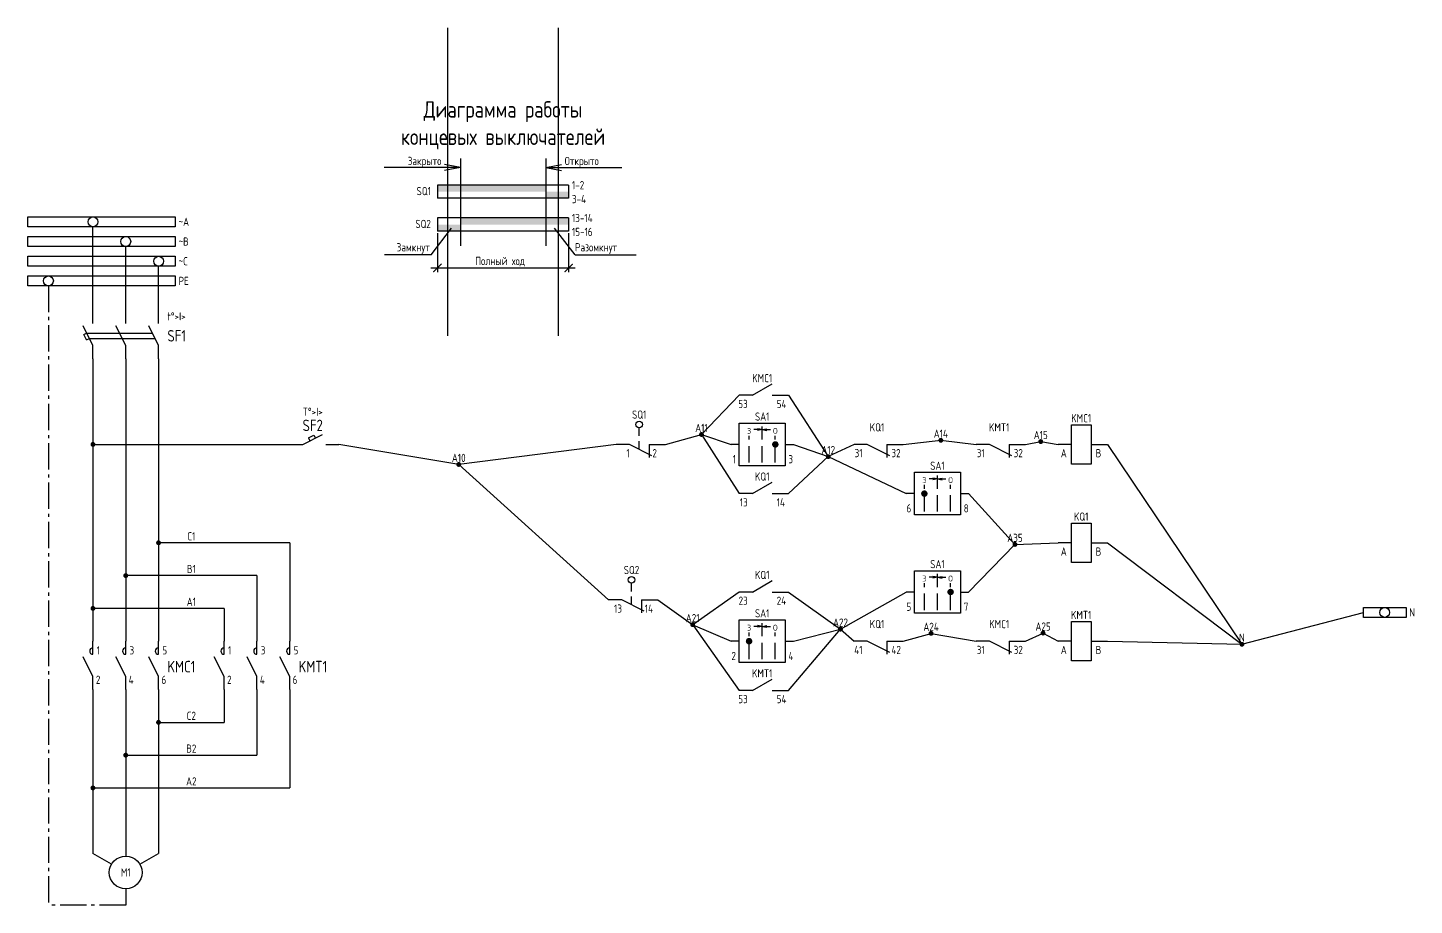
# Model space of a CAD drawing. Header units: millimetres. Extents: x 9 to 1669, y -229 to 437.
# Drawn here: x 1245.9 to 1668.7, y -228.5 to 39.1 of the extents above; entities that cross this region are included whole.
import ezdxf
from ezdxf.enums import TextEntityAlignment as Align

# ---------------------------------------------------------------- set-up
doc = ezdxf.new("R2010")
doc.units = ezdxf.units.MM
doc.header["$MEASUREMENT"] = 0
doc.linetypes.add('GOST2.303 4', pattern=[7, 5, -2, 0])
doc.linetypes.add('GOST2.303 6', pattern=[12, 8, -1.5, 1, -1.5])
doc.layers.add('EL_marks', color=31, linetype='Continuous')
doc.layers.add('joints', color=250, linetype='Continuous')
doc.styles.add('GOST 2.304', font='CS_Gost2304.shx')
doc.styles.add('SPDS', font='SPDS.shx')

# ---------------------------------------------------------------- blocks, each defined once
blk = doc.blocks.new('_ArchTick')
at = {"color": 0, "linetype": 'ByBlock', "const_width": 0.15}
blk.add_lwpolyline([(-0.5, -0.5), (0.5, 0.5)], dxfattribs=at)
blk = doc.blocks.new('*U4')
blk.add_hatch(color=0).paths.add_polyline_path([(4.5, 0, 1), (6.5, 0, 1)])
at = {"color": 0, "lineweight": -2}
for p, q in [((2.5, 6.5), (16.5, 6.5)), ((2.5, -6.5), (2.5, 6.5)), ((16.5, 6.5), (16.5, -6.5)), ((16.5, -6.5), (2.5, -6.5))]:
    blk.add_line(p, q, dxfattribs=at)
at = {"color": 0}
for p, q in [((9.5, 4.5), (6.92, 4.5)), ((9.5, 4.5), (8.08, 4.75)), ((9.5, 4.5), (8.08, 4.25)), ((9.5, 4.5), (10.92, 4.75)), ((9.5, 4.5), (12.08, 4.5)), ((9.5, 4.5), (10.92, 4.25)), ((2.5, 0), (0, 0)), ((16.5, 0), (19, 0))]:
    blk.add_line(p, q, dxfattribs=at)
at = {"color": 0, "linetype": 'GOST2.303 4'}
for p, q in [((9.5, -5.5), (9.5, 5.5)), ((5.5, -5.5), (5.5, 2.67)), ((13.5, -5.5), (13.5, 2.67))]:
    blk.add_line(p, q, dxfattribs=at)
at = {"color": 0, "style": 'GOST 2.304'}
for s, p in [('З', (5.5, 2.67)), ('О', (13.5, 2.67))]:
    blk.add_text(s, height=1.8, dxfattribs=at).set_placement(p, align=Align.BOTTOM_CENTER)
at = {"color": 0, "style": 'GOST 2.304', "flags": 8}
blk.add_attdef('CODE', text='', height=2.5, dxfattribs=at).set_placement((9.5, 6.5), align=Align.BOTTOM_CENTER)
blk.add_attdef('PIN1', text='', height=2.5, dxfattribs=at).set_placement((1.5, -6.5), align=Align.BOTTOM_RIGHT)
blk.add_attdef('PIN2', text='', height=2.5, dxfattribs=at).set_placement((17.5, -6.5), align=Align.BOTTOM_LEFT)
blk = doc.blocks.new('*U6')
at = {"color": 0}
for p, q in [((7, 2.57), (7, 5.1)), ((4, 0), (0, 0)), ((10.89, -3.45), (4, 0)), ((7, -1.5), (7, 1.03)), ((10, 0), (10, -4)), ((10, 0), (15, 0))]:
    blk.add_line(p, q, dxfattribs=at)
blk.add_circle((7, 6.1), 1, dxfattribs=at)
at = {"color": 0, "style": 'GOST 2.304', "flags": 8}
blk.add_attdef('CODE', text='', height=2.5, dxfattribs=at).set_placement((7, 8.1), align=Align.BOTTOM_CENTER)
blk.add_attdef('PIN1', text='', height=2.5, dxfattribs=at).set_placement((4.09, -1.41), align=Align.TOP_RIGHT)
blk.add_attdef('PIN2', text='', height=2.5, dxfattribs=at).set_placement((11.02, -1.41), align=Align.TOP_LEFT)
blk = doc.blocks.new('*U7')
blk.add_hatch(color=0).paths.add_polyline_path([(12.5, 0, 1), (14.5, 0, 1)])
at = {"color": 0, "lineweight": -2}
for p, q in [((2.5, 6.5), (16.5, 6.5)), ((2.5, -6.5), (2.5, 6.5)), ((16.5, 6.5), (16.5, -6.5)), ((16.5, -6.5), (2.5, -6.5))]:
    blk.add_line(p, q, dxfattribs=at)
at = {"color": 0}
for p, q in [((9.5, 4.5), (6.92, 4.5)), ((9.5, 4.5), (8.08, 4.75)), ((9.5, 4.5), (8.08, 4.25)), ((9.5, 4.5), (10.92, 4.75)), ((9.5, 4.5), (12.08, 4.5)), ((9.5, 4.5), (10.92, 4.25)), ((2.5, 0), (0, 0)), ((16.5, 0), (19, 0))]:
    blk.add_line(p, q, dxfattribs=at)
at = {"color": 0, "linetype": 'GOST2.303 4'}
for p, q in [((9.5, -5.5), (9.5, 5.5)), ((5.5, -5.5), (5.5, 2.67)), ((13.5, -5.5), (13.5, 2.67))]:
    blk.add_line(p, q, dxfattribs=at)
at = {"color": 0, "style": 'GOST 2.304'}
for s, p in [('З', (5.5, 2.67)), ('О', (13.5, 2.67))]:
    blk.add_text(s, height=1.8, dxfattribs=at).set_placement(p, align=Align.BOTTOM_CENTER)
at = {"color": 0, "style": 'GOST 2.304', "flags": 8}
blk.add_attdef('CODE', text='', height=2.5, dxfattribs=at).set_placement((9.5, 6.5), align=Align.BOTTOM_CENTER)
blk.add_attdef('PIN1', text='', height=2.5, dxfattribs=at).set_placement((1.5, -6.5), align=Align.BOTTOM_RIGHT)
blk.add_attdef('PIN2', text='', height=2.5, dxfattribs=at).set_placement((17.5, -6.5), align=Align.BOTTOM_LEFT)
blk = doc.blocks.new('EL_реле')
at = {"color": 0, "lineweight": -2, "ltscale": 100}
for p, q in [((4, 6), (10, 6)), ((4, -6), (4, 6)), ((10, 6), (10, -6)), ((10, -6), (4, -6))]:
    blk.add_line(p, q, dxfattribs=at)
at = {"color": 0}
for p, q in [((4, 0), (0, 0)), ((10, 0), (15, 0))]:
    blk.add_line(p, q, dxfattribs=at)
at = {"color": 0, "style": 'GOST 2.304', "flags": 8}
blk.add_attdef('CODE', text='', height=2.5, dxfattribs=at).set_placement((7, 3.21), align=Align.BOTTOM_CENTER)
blk.add_attdef('PIN1', text='', height=2.5, dxfattribs=at).set_placement((2.59, -1.41), align=Align.TOP_RIGHT)
blk.add_attdef('PIN2', text='', height=2.5, dxfattribs=at).set_placement((11.41, -1.41), align=Align.TOP_LEFT)
blk = doc.blocks.new('*U9')
at = {"color": 0}
for p, q in [((4, 0), (0, 0)), ((4, 0), (10, 3.46)), ((10, 0), (15, 0))]:
    blk.add_line(p, q, dxfattribs=at)
at = {"color": 0, "style": 'GOST 2.304', "flags": 8}
blk.add_attdef('CODE', text='', height=2.5, dxfattribs=at).set_placement((7, 3.21), align=Align.BOTTOM_CENTER)
blk.add_attdef('PIN1', text='', height=2.5, dxfattribs=at).set_placement((2.59, -1.41), align=Align.TOP_RIGHT)
blk.add_attdef('PIN2', text='', height=2.5, dxfattribs=at).set_placement((11.41, -1.41), align=Align.TOP_LEFT)
blk = doc.blocks.new('*U12')
at = {"color": 0}
for p, q in [((4, 0), (0, 0)), ((10.89, -3.45), (4, 0)), ((10, 0), (15, 0)), ((10, 0), (10, -4))]:
    blk.add_line(p, q, dxfattribs=at)
at = {"color": 0, "style": 'GOST 2.304', "flags": 8}
blk.add_attdef('CODE', text='', height=2.5, dxfattribs=at).set_placement((7, 3.21), align=Align.BOTTOM_CENTER)
blk.add_attdef('PIN1', text='', height=2.5, dxfattribs=at).set_placement((2.59, -1.41), align=Align.TOP_RIGHT)
blk.add_attdef('PIN2', text='', height=2.5, dxfattribs=at).set_placement((11.41, -1.41), align=Align.TOP_LEFT)
blk = doc.blocks.new('joint')
at = {"layer": 'joints'}
h = blk.add_hatch(color=256, dxfattribs=at)
edge = h.paths.add_edge_path()
edge.add_arc((0, 0), 0.75, 0, 360)
blk = doc.blocks.new('node')
at = {"layer": 'joints'}
h = blk.add_hatch(color=256, dxfattribs=at)
edge = h.paths.add_edge_path()
edge.add_arc((0, 0), 0.75, 0, 360)
at = {"color": 0, "style": 'GOST 2.304', "flags": 8}
blk.add_attdef('ID', text='', height=2.5, dxfattribs=at).set_placement((0, 0), align=Align.BOTTOM_CENTER)

msp = doc.modelspace()

# ---------------------------------------------------------------- hatches: boundary and pattern name
h = msp.add_hatch(color=256)
h.dxf.hatch_style = 1
h.paths.add_polyline_path([(1403.84, -8.96), (1370.84, -8.96), (1370.84, -10.96), (1403.84, -10.96)])
h = msp.add_hatch(color=256)
h.dxf.hatch_style = 1
h.paths.add_polyline_path([(1410.84, -10.96), (1403.84, -10.96), (1403.84, -12.96), (1410.84, -12.96)])
h = msp.add_hatch(color=256)
h.dxf.hatch_style = 1
h.paths.add_polyline_path([(1377.84, -20.96), (1370.84, -20.96), (1370.84, -22.96), (1377.84, -22.96)])
h = msp.add_hatch(color=256)
h.dxf.hatch_style = 1
h.paths.add_polyline_path([(1410.84, -18.96), (1377.84, -18.96), (1377.84, -20.96), (1410.84, -20.96)])
at = {"layer": 'joints'}
h = msp.add_hatch(color=256, dxfattribs=at)
edge = h.paths.add_edge_path()
edge.add_arc((1265.81, -88.01), 0.75, 0, 360)
h = msp.add_hatch(color=256, dxfattribs=at)
edge = h.paths.add_edge_path()
edge.add_arc((1285.81, -118.01), 0.75, 0, 360)
h = msp.add_hatch(color=256, dxfattribs=at)
edge = h.paths.add_edge_path()
edge.add_arc((1275.81, -128.01), 0.75, 0, 360)
h = msp.add_hatch(color=256, dxfattribs=at)
edge = h.paths.add_edge_path()
edge.add_arc((1265.81, -138.01), 0.75, 0, 360)
h = msp.add_hatch(color=256, dxfattribs=at)
edge = h.paths.add_edge_path()
edge.add_arc((1285.8, -172.76), 0.75, 0, 360)
h = msp.add_hatch(color=256, dxfattribs=at)
edge = h.paths.add_edge_path()
edge.add_arc((1275.8, -182.76), 0.75, 0, 360)
h = msp.add_hatch(color=256, dxfattribs=at)
edge = h.paths.add_edge_path()
edge.add_arc((1265.8, -192.76), 0.75, 0, 360)

# ---------------------------------------------------------------- linework, layer by layer
for p, q in [((1373.97, -54.85), (1373.97, 39.05)), ((1407.71, -54.85), (1407.71, 39.05)), ((1377.84, -3.57), (1354.57, -3.57)), ((1377.84, -3.57), (1373.04, -2.67)), ((1377.84, -3.57), (1373.04, -4.47)), ((1377.84, -0.79), (1377.84, -27.45)), ((1403.84, -0.79), (1403.84, -27.45)), ((1403.84, -3.57), (1408.64, -2.67)), ((1403.84, -3.57), (1408.64, -4.47)), ((1403.84, -3.57), (1427.11, -3.57)), ((1410.84, -8.96), (1370.84, -8.96)), ((1370.84, -8.96), (1370.84, -12.96)), ((1410.84, -8.96), (1410.84, -12.96)), ((1410.84, -12.96), (1370.84, -12.96)), ((1245.92, -18.64), (1290.92, -18.64)), ((1245.92, -21.64), (1245.92, -18.64)), ((1290.92, -18.64), (1290.92, -21.64)), ((1410.84, -18.96), (1370.84, -18.96)), ((1370.84, -18.96), (1370.84, -22.96)), ((1410.84, -18.96), (1410.84, -22.96)), ((1290.92, -21.64), (1245.92, -21.64)), ((1245.92, -24.64), (1290.92, -24.64)), ((1245.92, -27.64), (1245.92, -24.64)), ((1265.82, -49.64), (1265.82, -21.64)), ((1290.92, -24.64), (1290.92, -27.64)), ((1368.89, -30.15), (1375.12, -22.03)), ((1410.84, -22.96), (1370.84, -22.96)), ((1370.84, -23.58), (1370.84, -35.45)), ((1412.79, -30.15), (1406.56, -22.03)), ((1410.84, -23.58), (1410.84, -35.45)), ((1290.92, -27.64), (1245.92, -27.64)), ((1275.82, -49.64), (1275.82, -27.64)), ((1245.92, -30.64), (1290.92, -30.64)), ((1245.92, -33.64), (1245.92, -30.64)), ((1290.92, -33.64), (1245.92, -33.64)), ((1285.82, -49.64), (1285.82, -33.64)), ((1290.92, -30.64), (1290.92, -33.64)), ((1368.89, -30.15), (1354.68, -30.15)), ((1412.79, -30.15), (1431.42, -30.15)), ((1245.92, -36.64), (1290.92, -36.64)), ((1245.92, -39.64), (1245.92, -36.64)), ((1290.92, -36.64), (1290.92, -39.64)), ((1368.84, -34.2), (1412.84, -34.2)), ((1290.92, -39.64), (1245.92, -39.64)), ((1265.81, -61.89), (1265.81, -148.01)), ((1275.81, -61.89), (1275.81, -148.01)), ((1285.81, -61.89), (1285.81, -148.01)), ((1462.86, -73.01), (1451.35, -84.98)), ((1477.86, -73.01), (1490, -91.73)), ((1265.81, -88.01), (1325.81, -88.01)), ((1377.34, -94.12), (1340.81, -88.01)), ((1425.36, -88.01), (1377.34, -94.12)), ((1440.36, -88.01), (1451.35, -84.98)), ((1451.35, -84.98), (1460.36, -88.01)), ((1451.35, -84.98), (1462.86, -103.01)), ((1479.36, -88.01), (1490, -91.73)), ((1497.86, -88.01), (1490, -91.73)), ((1512.86, -88.01), (1524.32, -86.75)), ((1524.32, -86.75), (1535.12, -88.01)), ((1550.12, -88.01), (1554.79, -87.14)), ((1554.79, -87.14), (1560.12, -88.01)), ((1575.12, -88.01), (1616.13, -148.95)), ((1477.86, -103.01), (1490, -91.73)), ((1490, -91.73), (1513.8, -103.01)), ((1423.02, -135.41), (1377.34, -94.12)), ((1546.93, -118.5), (1532.8, -103.01)), ((1325.81, -118.01), (1285.81, -118.01)), ((1325.81, -118.01), (1325.81, -148.01)), ((1546.93, -118.5), (1560.12, -118.01)), ((1575.12, -118.01), (1616.13, -148.95)), ((1532.8, -133.01), (1546.93, -118.5)), ((1315.81, -128.01), (1275.81, -128.01)), ((1315.81, -128.01), (1315.81, -148.01)), ((1462.86, -133.01), (1448.66, -142.98)), ((1477.86, -133.01), (1493.73, -144.33)), ((1493.73, -144.33), (1513.8, -133.01)), ((1305.81, -138.01), (1265.81, -138.01)), ((1305.81, -138.01), (1305.81, -148.01)), ((1438.02, -135.41), (1448.66, -142.98)), ((1616.13, -148.95), (1653.15, -139.24)), ((1653.15, -137.74), (1666.16, -137.74)), ((1653.15, -140.74), (1653.15, -137.74)), ((1666.16, -137.74), (1666.16, -140.74)), ((1448.66, -142.98), (1460.36, -148.01)), ((1448.66, -142.98), (1462.86, -163.01)), ((1666.16, -140.74), (1653.15, -140.74)), ((1477.86, -163.01), (1493.73, -144.33)), ((1479.36, -148.01), (1493.73, -144.33)), ((1493.73, -144.33), (1497.86, -148.01)), ((1512.86, -148.01), (1521.35, -145.63)), ((1521.35, -145.63), (1535.12, -148.01)), ((1550.12, -148.01), (1555.5, -145.54)), ((1555.5, -145.54), (1560.12, -148.01)), ((1575.12, -148.01), (1616.13, -148.95)), ((1265.8, -162.76), (1265.8, -212.76)), ((1275.8, -162.76), (1275.8, -213.53)), ((1285.8, -162.76), (1285.8, -212.76)), ((1305.8, -162.76), (1305.8, -172.76)), ((1315.8, -162.76), (1315.8, -182.76)), ((1325.8, -162.76), (1325.8, -192.76)), ((1285.8, -172.76), (1305.8, -172.76)), ((1275.8, -182.76), (1315.8, -182.76)), ((1265.8, -192.76), (1325.8, -192.76)), ((1271.47, -216.03), (1265.8, -212.76)), ((1280.13, -216.03), (1285.8, -212.76))]:
    msp.add_line(p, q)
at = {"linetype": 'GOST2.303 6'}
for p, q in [((1252.24, -39.64), (1252.24, -228.53)), ((1275.8, -223.53), (1275.8, -228.53)), ((1275.8, -228.53), (1252.24, -228.53))]:
    msp.add_line(p, q, dxfattribs=at)
at = {"color": 21}
for p, q in [((1265.82, -51.14), (1265.82, -47.14)), ((1275.82, -51.14), (1275.82, -47.14)), ((1285.82, -51.14), (1285.82, -47.14)), ((1265.81, -57.89), (1262.81, -51.89)), ((1263, -54.52), (1263.89, -54.07)), ((1263.82, -56.16), (1263, -54.52)), ((1263.89, -54.07), (1283.89, -54.07)), ((1275.81, -57.89), (1272.81, -51.89)), ((1285.81, -57.89), (1282.81, -51.89)), ((1263.82, -56.16), (1264.72, -55.71)), ((1264.72, -55.71), (1284.72, -55.71)), ((1265.81, -61.89), (1265.81, -57.89)), ((1275.81, -61.89), (1275.81, -57.89)), ((1285.81, -61.89), (1285.81, -57.89)), ((1325.81, -88.01), (1329.81, -88.01)), ((1329.81, -88.01), (1335.81, -85.01)), ((1331.54, -86.03), (1333.18, -85.21)), ((1331.54, -86.03), (1331.98, -86.92)), ((1333.18, -85.21), (1333.63, -86.1)), ((1336.81, -88.01), (1340.81, -88.01))]:
    msp.add_line(p, q, dxfattribs=at)
at = {"color": 4}
for p, q in [((1265.81, -152.01), (1265.81, -148.01)), ((1275.81, -152.01), (1275.81, -148.01)), ((1285.81, -152.01), (1285.81, -148.01)), ((1305.81, -152.01), (1305.81, -148.01)), ((1315.81, -152.01), (1315.81, -148.01)), ((1325.81, -152.01), (1325.81, -148.01)), ((1265.8, -158.76), (1262.8, -152.76)), ((1275.8, -158.76), (1272.8, -152.76)), ((1285.8, -158.76), (1282.8, -152.76)), ((1305.8, -158.76), (1302.8, -152.76)), ((1315.8, -158.76), (1312.8, -152.76)), ((1325.8, -158.76), (1322.8, -152.76)), ((1265.8, -162.76), (1265.8, -158.76)), ((1275.8, -162.76), (1275.8, -158.76)), ((1285.8, -162.76), (1285.8, -158.76)), ((1305.8, -162.76), (1305.8, -158.76)), ((1315.8, -162.76), (1315.8, -158.76)), ((1325.8, -162.76), (1325.8, -158.76))]:
    msp.add_line(p, q, dxfattribs=at)
for centre in [(1265.82, -20.14), (1275.82, -26.14), (1285.82, -32.14), (1252.24, -38.14), (1659.65, -139.24)]:
    msp.add_circle(centre, 1.5)
at = {"color": 62}
msp.add_circle((1275.8, -218.53), 5, dxfattribs=at)
at = {"color": 4}
for centre in [(1265.81, -151.01), (1275.81, -151.01), (1285.81, -151.01), (1305.81, -151.01), (1315.81, -151.01), (1325.81, -151.01)]:
    msp.add_arc(centre, 1, 90, 270, dxfattribs=at)

# ---------------------------------------------------------------- block references
at = {"xscale": 2.5, "yscale": 2.5, "zscale": 2.5, "rotation": 180}
msp.add_blockref('_ArchTick', (1370.84, -34.2), dxfattribs=at)
at = {"xscale": 2.5, "yscale": 2.5, "zscale": 2.5}
msp.add_blockref('_ArchTick', (1410.84, -34.2), dxfattribs=at)
at = {"color": 4}
for name, p, values in [('*U9', (1462.86, -73.01), {'CODE': 'KMC1', 'PIN1': '53', 'PIN2': '54'}), ('*U12', (1535.12, -88.01), {'CODE': 'KMT1', 'PIN1': '31', 'PIN2': '32'}), ('*U12', (1535.12, -148.01), {'CODE': 'KMC1', 'PIN1': '31', 'PIN2': '32'}), ('*U9', (1462.86, -163.01), {'CODE': 'KMT1', 'PIN1': '53', 'PIN2': '54'})]:
    msp.add_blockref(name, p, dxfattribs=at).add_auto_attribs(values)
at = {"color": 62}
ref = msp.add_blockref('*U6', (1425.36, -88.01), dxfattribs=at)
ref.add_attrib('CODE', 'SQ1', dxfattribs={"color": 0, "height": 2.5, "style": 'GOST 2.304', "flags": 8}).set_placement((1432.36, -80.91), align=Align.BOTTOM_CENTER)
ref.add_attrib('PIN1', '1', dxfattribs={"color": 0, "height": 2.5, "style": 'GOST 2.304', "flags": 8}).set_placement((1429.44, -89.43), align=Align.TOP_RIGHT)
ref.add_attrib('PIN2', '2', dxfattribs={"color": 0, "height": 2.5, "style": 'GOST 2.304', "flags": 8}).set_placement((1436.38, -89.43), align=Align.TOP_LEFT)
at = {"color": 71}
for name, p, values in [('*U7', (1460.36, -88.01), {'CODE': 'SA1', 'PIN1': '1', 'PIN2': '3'}), ('*U4', (1513.8, -103.01), {'CODE': 'SA1', 'PIN1': '6', 'PIN2': '8'}), ('*U7', (1513.8, -133.01), {'CODE': 'SA1', 'PIN1': '5', 'PIN2': '7'}), ('*U4', (1460.36, -148.01), {'CODE': 'SA1', 'PIN1': '2', 'PIN2': '4'})]:
    msp.add_blockref(name, p, dxfattribs=at).add_auto_attribs(values)
at = {"color": 4}
ref = msp.add_blockref('EL_реле', (1560.12, -88.01), dxfattribs=at)
ref.add_attrib('CODE', 'KMC1', dxfattribs={"color": 0, "height": 2.5, "style": 'GOST 2.304', "flags": 8}).set_placement((1567.12, -82.01), align=Align.BOTTOM_CENTER)
ref.add_attrib('PIN1', 'A', dxfattribs={"color": 0, "height": 2.5, "style": 'GOST 2.304', "flags": 8}).set_placement((1562.71, -89.43), align=Align.TOP_RIGHT)
ref.add_attrib('PIN2', 'B', dxfattribs={"color": 0, "height": 2.5, "style": 'GOST 2.304', "flags": 8}).set_placement((1571.54, -89.43), align=Align.TOP_LEFT)
at = {"color": 40}
for p, values in [((1451.35, -84.98), {'ID': 'A11'}), ((1524.32, -86.75), {'ID': 'A14'}), ((1554.79, -87.14), {'ID': 'A15'}), ((1490, -91.73), {'ID': 'A12'}), ((1377.34, -94.12), {'ID': 'A10'}), ((1546.93, -118.5), {'ID': 'A35'}), ((1448.66, -142.98), {'ID': 'A21'}), ((1493.73, -144.33), {'ID': 'A22'}), ((1521.35, -145.63), {'ID': 'A24'}), ((1555.5, -145.54), {'ID': 'A25'}), ((1616.13, -148.95), {'ID': 'N'})]:
    msp.add_blockref('node', p, dxfattribs=at).add_auto_attribs(values)
at = {"color": 11}
for name, p, values in [('*U12', (1497.86, -88.01), {'CODE': 'KQ1', 'PIN1': '31', 'PIN2': '32'}), ('*U9', (1462.86, -103.01), {'CODE': 'KQ1', 'PIN1': '13', 'PIN2': '14'}), ('*U9', (1462.86, -133.01), {'CODE': 'KQ1', 'PIN1': '23', 'PIN2': '24'}), ('*U12', (1497.86, -148.01), {'CODE': 'KQ1', 'PIN1': '41', 'PIN2': '42'})]:
    msp.add_blockref(name, p, dxfattribs=at).add_auto_attribs(values)
msp.add_blockref('joint', (1490, -91.73))
ref = msp.add_blockref('EL_реле', (1560.12, -118.01), dxfattribs=at)
ref.add_attrib('CODE', 'KQ1', dxfattribs={"color": 0, "height": 2.5, "style": 'GOST 2.304', "flags": 8}).set_placement((1567.12, -112.01), align=Align.BOTTOM_CENTER)
ref.add_attrib('PIN1', 'A', dxfattribs={"color": 0, "height": 2.5, "style": 'GOST 2.304', "flags": 8}).set_placement((1562.71, -119.43), align=Align.TOP_RIGHT)
ref.add_attrib('PIN2', 'B', dxfattribs={"color": 0, "height": 2.5, "style": 'GOST 2.304', "flags": 8}).set_placement((1571.54, -119.43), align=Align.TOP_LEFT)
at = {"color": 62}
ref = msp.add_blockref('*U6', (1423.02, -135.41), dxfattribs=at)
ref.add_attrib('CODE', 'SQ2', dxfattribs={"color": 0, "height": 2.5, "style": 'GOST 2.304', "flags": 8}).set_placement((1430.02, -128.3), align=Align.BOTTOM_CENTER)
ref.add_attrib('PIN1', '13', dxfattribs={"color": 0, "height": 2.5, "style": 'GOST 2.304', "flags": 8}).set_placement((1427.11, -136.82), align=Align.TOP_RIGHT)
ref.add_attrib('PIN2', '14', dxfattribs={"color": 0, "height": 2.5, "style": 'GOST 2.304', "flags": 8}).set_placement((1434.04, -136.82), align=Align.TOP_LEFT)
at = {"color": 4}
ref = msp.add_blockref('EL_реле', (1560.12, -148.01), dxfattribs=at)
ref.add_attrib('CODE', 'KMT1', dxfattribs={"color": 0, "height": 2.5, "style": 'GOST 2.304', "flags": 8}).set_placement((1567.12, -142.01), align=Align.BOTTOM_CENTER)
ref.add_attrib('PIN1', 'A', dxfattribs={"color": 0, "height": 2.5, "style": 'GOST 2.304', "flags": 8}).set_placement((1562.71, -149.43), align=Align.TOP_RIGHT)
ref.add_attrib('PIN2', 'B', dxfattribs={"color": 0, "height": 2.5, "style": 'GOST 2.304', "flags": 8}).set_placement((1571.54, -149.43), align=Align.TOP_LEFT)

# ---------------------------------------------------------------- texts
at = {"style": 'GOST 2.304'}
for s, p in [('Закрыто', (1372.04, -3.57)), ('Замкнут', (1368.52, -29.89))]:
    msp.add_text(s, height=2.5, dxfattribs=at).set_placement(p, align=Align.BOTTOM_RIGHT)
for s, p in [('Открыто', (1409.64, -3.57)), ('1-2', (1411.84, -10.96)), ('13-14', (1411.84, -20.96)), ('Разомкнут', (1412.79, -29.89))]:
    msp.add_text(s, height=2.5, dxfattribs=at).set_placement(p, align=Align.BOTTOM_LEFT)
for s, p in [('SQ1', (1368.84, -10.77)), ('SQ2', (1368.84, -20.77))]:
    msp.add_text(s, height=2.5, dxfattribs=at).set_placement(p, align=Align.MIDDLE_RIGHT)
for s, p in [('3-4', (1411.84, -11.96)), ('15-16', (1411.84, -21.96))]:
    msp.add_text(s, height=2.5, dxfattribs=at).set_placement(p, align=Align.TOP_LEFT)
at = {"style": 'SPDS'}
for s, p in [('~А', (1291.92, -20.14)), ('~B', (1291.92, -26.14)), ('~C', (1291.92, -32.14)), ('PE', (1291.92, -38.14)), ('N', (1667.16, -139.24))]:
    msp.add_text(s, height=2.5, dxfattribs=at).set_placement(p, align=Align.MIDDLE_LEFT)
at = {"color": 21, "style": 'GOST 2.304'}
msp.add_text('t%%D>I>', height=2.5, dxfattribs=at).set_placement((1288.52, -50.21))
msp.add_text('SF1', height=3.5, dxfattribs=at).set_placement((1288.52, -54.89), align=Align.MIDDLE_LEFT)
for s, height, p in [('T%%D>I>', 2.5, (1332.81, -80.05)), ('SF2', 3.5, (1332.81, -85.01))]:
    msp.add_text(s, height=height, dxfattribs=at).set_placement(p, align=Align.BOTTOM_CENTER)
at = {"color": 4, "style": 'SPDS'}
for s, p in [('1', (1266.96, -152.04)), ('3', (1276.96, -152.04)), ('5', (1286.96, -152.04)), ('1', (1306.96, -152.04)), ('3', (1316.96, -152.04)), ('5', (1326.96, -152.04)), ('2', (1266.69, -161.03)), ('4', (1276.69, -161.03)), ('6', (1286.69, -161.03)), ('2', (1306.69, -161.03)), ('4', (1316.69, -161.03)), ('6', (1326.69, -161.03))]:
    msp.add_text(s, height=2.5, dxfattribs=at).set_placement(p)
at = {"color": 4, "style": 'GOST 2.304'}
for s, p in [('KMC1', (1288.51, -155.76)), ('KMT1', (1328.51, -155.76))]:
    msp.add_text(s, height=3.5, dxfattribs=at).set_placement(p, align=Align.MIDDLE_LEFT)
at = {"color": 62, "style": 'GOST 2.304'}
msp.add_text('М1', height=2.5, dxfattribs=at).set_placement((1275.8, -218.53), align=Align.MIDDLE_CENTER)
at = {"insert": (1390.84, 1.95), "char_height": 5, "width": 100, "attachment_point": 8, "style": 'GOST 2.304'}
msp.add_mtext('Диаграмма работы\\Pконцевых выключателей', dxfattribs=at)
at = {"insert": (1389.95, -32.27), "char_height": 2.5, "attachment_point": 5, "style": 'GOST 2.304'}
msp.add_mtext('Полный ход', dxfattribs=at)
at = {"layer": 'EL_marks', "style": 'GOST 2.304'}
for s, p in [('C1', (1295.81, -118.01)), ('B1', (1295.81, -128.01)), ('A1', (1295.81, -138.01)), ('C2', (1295.8, -172.76)), ('B2', (1295.8, -182.76)), ('A2', (1295.8, -192.76))]:
    msp.add_text(s, height=2.5, dxfattribs=at).set_placement(p, align=Align.BOTTOM_CENTER)

doc.saveas('drawing.dxf')
